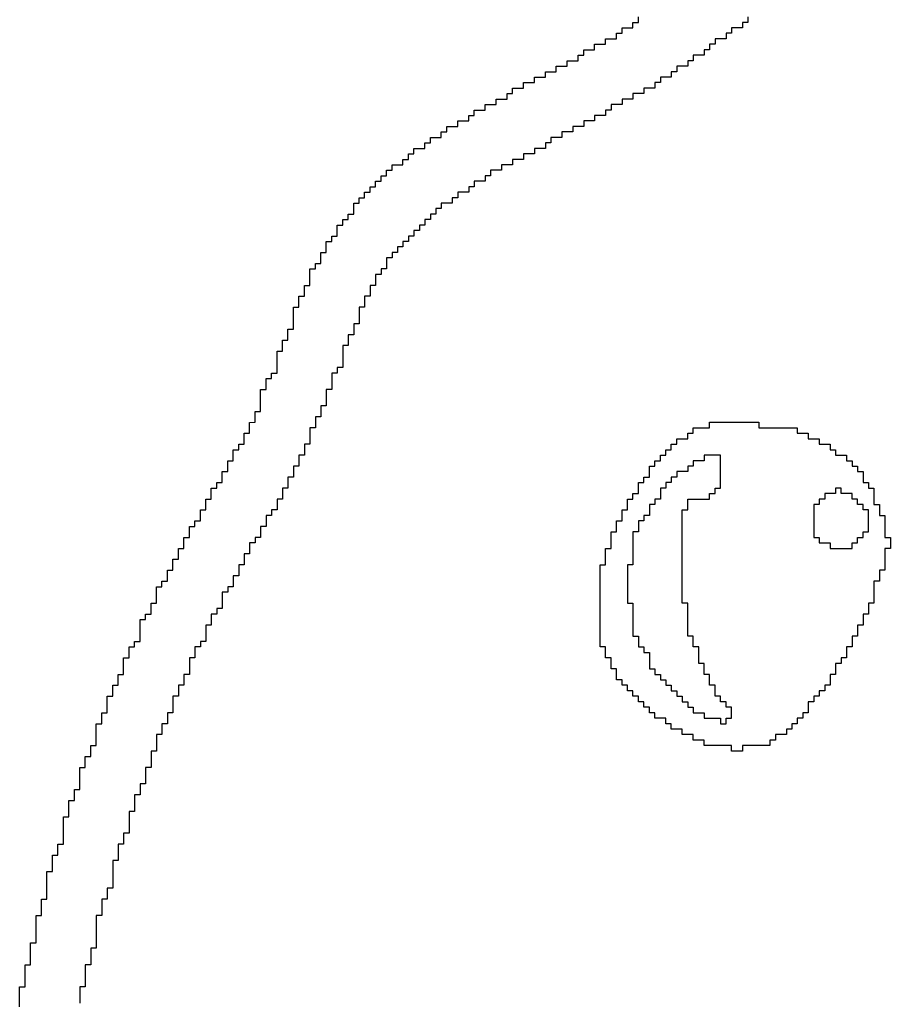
# Model space of a CAD drawing. Header units: millimetres. Extents: x 0 to 3.1, y 0 to 2.57.
# Drawn here: x 1.4513 to 1.5102, y 0.3026 to 0.369 of the extents above; entities that cross this region are included whole.
import ezdxf

# ---------------------------------------------------------------- set-up
doc = ezdxf.new("R2010")
doc.units = ezdxf.units.MM
doc.header["$MEASUREMENT"] = 0
doc.layers.add('TopOverlay', color=2, linetype='Continuous')

msp = doc.modelspace()

# ---------------------------------------------------------------- linework, layer by layer
at = {"layer": 'TopOverlay'}
for p, q in [((1.493189, 0.368782), (1.493189, 0.369153)), ((1.5006, 0.369153), (1.5006, 0.368782)), ((1.492077, 0.368041), (1.492077, 0.368412)), ((1.492077, 0.368412), (1.492818, 0.368412)), ((1.492818, 0.368412), (1.492818, 0.368782)), ((1.492818, 0.368782), (1.493189, 0.368782)), ((1.50023, 0.368412), (1.499488, 0.368412)), ((1.499488, 0.368412), (1.499488, 0.368041)), ((1.5006, 0.368782), (1.50023, 0.368782)), ((1.50023, 0.368782), (1.50023, 0.368412)), ((1.490966, 0.3673), (1.490965, 0.367671)), ((1.490965, 0.367671), (1.491707, 0.367671)), ((1.491707, 0.367671), (1.491707, 0.368041)), ((1.491707, 0.368041), (1.492077, 0.368041)), ((1.499118, 0.367671), (1.498377, 0.367671)), ((1.498377, 0.367671), (1.498377, 0.3673)), ((1.499488, 0.368041), (1.499118, 0.368041)), ((1.499118, 0.368041), (1.499118, 0.367671)), ((1.489483, 0.366559), (1.489483, 0.36693)), ((1.489483, 0.36693), (1.490224, 0.36693)), ((1.490224, 0.36693), (1.490224, 0.3673)), ((1.490224, 0.3673), (1.490966, 0.3673)), ((1.498006, 0.36693), (1.497636, 0.36693)), ((1.497636, 0.36693), (1.497636, 0.366559)), ((1.498377, 0.3673), (1.498006, 0.3673)), ((1.498006, 0.3673), (1.498006, 0.36693)), ((1.488371, 0.365818), (1.488371, 0.366188)), ((1.488371, 0.366188), (1.489113, 0.366188)), ((1.489113, 0.366188), (1.489113, 0.366559)), ((1.489113, 0.366559), (1.489483, 0.366559)), ((1.496895, 0.366188), (1.496524, 0.366188)), ((1.496524, 0.366188), (1.496524, 0.365818)), ((1.497636, 0.366559), (1.496895, 0.366559)), ((1.496895, 0.366559), (1.496895, 0.366188)), ((1.48763, 0.365447), (1.487631, 0.365818)), ((1.487631, 0.365818), (1.488371, 0.365818)), ((1.496524, 0.365818), (1.495783, 0.365818)), ((1.495783, 0.365818), (1.495783, 0.365447)), ((1.486148, 0.364706), (1.486148, 0.365077)), ((1.486148, 0.365077), (1.486889, 0.365077)), ((1.486889, 0.365077), (1.486889, 0.365447)), ((1.486889, 0.365447), (1.48763, 0.365447)), ((1.495412, 0.365077), (1.494671, 0.365077)), ((1.494671, 0.365077), (1.494671, 0.364706)), ((1.495783, 0.365447), (1.495412, 0.365447)), ((1.495412, 0.365447), (1.495412, 0.365077)), ((1.484666, 0.363965), (1.484666, 0.364336)), ((1.484666, 0.364336), (1.485407, 0.364336)), ((1.485407, 0.364336), (1.485407, 0.364706)), ((1.485407, 0.364706), (1.486148, 0.364706)), ((1.494301, 0.364336), (1.493559, 0.364336)), ((1.493559, 0.364336), (1.493559, 0.363965)), ((1.494671, 0.364706), (1.494301, 0.364706)), ((1.494301, 0.364706), (1.494301, 0.364336)), ((1.483554, 0.363224), (1.483554, 0.363595)), ((1.483554, 0.363595), (1.484295, 0.363594)), ((1.484295, 0.363594), (1.484295, 0.363965)), ((1.484295, 0.363965), (1.484666, 0.363965)), ((1.492818, 0.363595), (1.492077, 0.363595)), ((1.492077, 0.363595), (1.492077, 0.363224)), ((1.493559, 0.363965), (1.492818, 0.363965)), ((1.492818, 0.363965), (1.492818, 0.363595)), ((1.482072, 0.362483), (1.482072, 0.362853)), ((1.482072, 0.362853), (1.482813, 0.362853)), ((1.482813, 0.362853), (1.482813, 0.363224)), ((1.482813, 0.363224), (1.483554, 0.363224)), ((1.491336, 0.362853), (1.490965, 0.362853)), ((1.490965, 0.362853), (1.490965, 0.362483)), ((1.492077, 0.363224), (1.491336, 0.363224)), ((1.491336, 0.363224), (1.491336, 0.362853)), ((1.481702, 0.362112), (1.481702, 0.362483)), ((1.481702, 0.362483), (1.482072, 0.362483)), ((1.490965, 0.362483), (1.490224, 0.362483)), ((1.490224, 0.362483), (1.490224, 0.362112)), ((1.480219, 0.361371), (1.480219, 0.361742)), ((1.480219, 0.361742), (1.48096, 0.361742)), ((1.48096, 0.361742), (1.48096, 0.362112)), ((1.48096, 0.362112), (1.481702, 0.362112)), ((1.489483, 0.361742), (1.488742, 0.361742)), ((1.488742, 0.361742), (1.488742, 0.361371)), ((1.490224, 0.362112), (1.489483, 0.362112)), ((1.489483, 0.362112), (1.489483, 0.361742)), ((1.479108, 0.36063), (1.479108, 0.361001)), ((1.479108, 0.361001), (1.479849, 0.361001)), ((1.479849, 0.361001), (1.479849, 0.361371)), ((1.479849, 0.361371), (1.480219, 0.361371)), ((1.488001, 0.361001), (1.48726, 0.361001)), ((1.48726, 0.361001), (1.48726, 0.36063)), ((1.488742, 0.361371), (1.488001, 0.361371)), ((1.488001, 0.361371), (1.488001, 0.361001)), ((1.477996, 0.359889), (1.477996, 0.36026)), ((1.477996, 0.36026), (1.478737, 0.36026)), ((1.478737, 0.36026), (1.478737, 0.36063)), ((1.478737, 0.36063), (1.479108, 0.36063)), ((1.486889, 0.36026), (1.486148, 0.36026)), ((1.486148, 0.36026), (1.486148, 0.359889)), ((1.48726, 0.36063), (1.486889, 0.36063)), ((1.486889, 0.36063), (1.486889, 0.36026)), ((1.477255, 0.359148), (1.477255, 0.359518)), ((1.477255, 0.359518), (1.477625, 0.359518)), ((1.477625, 0.359518), (1.477625, 0.359889)), ((1.477625, 0.359889), (1.477996, 0.359889)), ((1.485407, 0.359518), (1.484666, 0.359518)), ((1.484666, 0.359518), (1.484666, 0.359148)), ((1.486148, 0.359889), (1.485407, 0.359889)), ((1.485407, 0.359889), (1.485407, 0.359518)), ((1.476514, 0.358777), (1.476514, 0.359148)), ((1.476514, 0.359148), (1.477255, 0.359148)), ((1.484666, 0.359148), (1.483925, 0.359148)), ((1.483925, 0.359148), (1.483925, 0.358777)), ((1.475773, 0.358036), (1.475773, 0.358407)), ((1.475773, 0.358407), (1.476143, 0.358407)), ((1.476143, 0.358407), (1.476143, 0.358777)), ((1.476143, 0.358777), (1.476514, 0.358777)), ((1.483184, 0.358407), (1.482813, 0.358407)), ((1.482813, 0.358407), (1.482813, 0.358036)), ((1.483925, 0.358777), (1.483184, 0.358777)), ((1.483184, 0.358777), (1.483184, 0.358407)), ((1.475031, 0.357295), (1.475031, 0.357666)), ((1.475031, 0.357666), (1.475402, 0.357665)), ((1.475402, 0.357665), (1.475402, 0.358036)), ((1.475402, 0.358036), (1.475773, 0.358036)), ((1.482072, 0.357666), (1.481702, 0.357666)), ((1.481702, 0.357666), (1.481702, 0.357295)), ((1.482813, 0.358036), (1.482072, 0.358036)), ((1.482072, 0.358036), (1.482072, 0.357666)), ((1.47429, 0.356554), (1.47429, 0.356924)), ((1.47429, 0.356924), (1.474661, 0.356924)), ((1.474661, 0.356924), (1.474661, 0.357295)), ((1.474661, 0.357295), (1.475031, 0.357295)), ((1.48096, 0.356924), (1.48059, 0.356924)), ((1.48059, 0.356924), (1.48059, 0.356554)), ((1.481702, 0.357295), (1.48096, 0.357295)), ((1.48096, 0.357295), (1.48096, 0.356924)), ((1.47392, 0.355813), (1.47392, 0.356554)), ((1.47392, 0.356554), (1.47429, 0.356554)), ((1.48059, 0.356554), (1.479849, 0.356554)), ((1.479849, 0.356554), (1.479849, 0.356183)), ((1.473549, 0.355442), (1.473549, 0.355813)), ((1.473549, 0.355813), (1.47392, 0.355813)), ((1.479478, 0.355813), (1.479108, 0.355813)), ((1.479108, 0.355813), (1.479108, 0.355442)), ((1.479849, 0.356183), (1.479478, 0.356183)), ((1.479478, 0.356183), (1.479478, 0.355813)), ((1.472808, 0.354331), (1.472808, 0.355072)), ((1.472808, 0.355072), (1.473179, 0.355072)), ((1.473179, 0.355072), (1.473179, 0.355442)), ((1.473179, 0.355442), (1.473549, 0.355442)), ((1.478737, 0.355072), (1.478366, 0.355072)), ((1.478366, 0.355072), (1.478366, 0.354701)), ((1.479108, 0.355442), (1.478737, 0.355442)), ((1.478737, 0.355442), (1.478737, 0.355072)), ((1.472438, 0.35396), (1.472437, 0.354331)), ((1.472437, 0.354331), (1.472808, 0.354331)), ((1.477996, 0.354331), (1.477625, 0.354331)), ((1.477625, 0.354331), (1.477625, 0.35396)), ((1.478366, 0.354701), (1.477996, 0.354701)), ((1.477996, 0.354701), (1.477996, 0.354331)), ((1.472067, 0.353219), (1.472067, 0.35396)), ((1.472067, 0.35396), (1.472438, 0.35396)), ((1.477255, 0.35359), (1.476884, 0.35359)), ((1.476884, 0.35359), (1.476884, 0.353219)), ((1.477625, 0.35396), (1.477255, 0.35396)), ((1.477255, 0.35396), (1.477255, 0.35359)), ((1.471696, 0.352478), (1.471696, 0.353219)), ((1.471696, 0.353219), (1.472067, 0.353219)), ((1.476884, 0.353219), (1.476514, 0.353219)), ((1.476514, 0.353219), (1.476514, 0.352848)), ((1.471326, 0.352107), (1.471326, 0.352478)), ((1.471326, 0.352478), (1.471696, 0.352478)), ((1.476514, 0.352848), (1.476143, 0.352848)), ((1.476143, 0.352848), (1.476143, 0.352478)), ((1.476143, 0.352478), (1.476143, 0.352107)), ((1.470955, 0.350996), (1.470955, 0.352107)), ((1.470955, 0.352107), (1.471326, 0.352107)), ((1.475773, 0.351737), (1.475402, 0.351737)), ((1.475402, 0.351737), (1.475402, 0.351366)), ((1.476143, 0.352107), (1.475773, 0.352107)), ((1.475773, 0.352107), (1.475773, 0.351737)), ((1.470585, 0.350995), (1.470955, 0.350996)), ((1.470585, 0.350255), (1.470585, 0.350995)), ((1.475402, 0.350996), (1.475031, 0.350996)), ((1.475031, 0.350996), (1.475031, 0.350625)), ((1.475402, 0.351366), (1.475402, 0.350996)), ((1.470214, 0.350254), (1.470585, 0.350255)), ((1.470214, 0.349513), (1.470214, 0.350254)), ((1.475031, 0.350254), (1.474661, 0.350254)), ((1.474661, 0.350254), (1.474661, 0.349884)), ((1.475031, 0.350625), (1.475031, 0.350254)), ((1.474661, 0.349884), (1.474661, 0.349513)), ((1.469844, 0.348031), (1.469844, 0.349513)), ((1.469844, 0.349513), (1.470214, 0.349513)), ((1.474661, 0.349513), (1.47429, 0.349513)), ((1.47429, 0.349513), (1.47429, 0.349143)), ((1.47429, 0.349143), (1.47429, 0.348772)), ((1.47429, 0.348402), (1.47392, 0.348402)), ((1.47392, 0.348402), (1.47392, 0.348031)), ((1.47429, 0.348772), (1.47429, 0.348402)), ((1.469473, 0.34729), (1.469473, 0.348031)), ((1.469473, 0.348031), (1.469844, 0.348031)), ((1.47392, 0.34766), (1.473549, 0.34766)), ((1.473549, 0.34766), (1.473549, 0.34729)), ((1.47392, 0.348031), (1.47392, 0.34766)), ((1.469102, 0.346549), (1.469102, 0.34729)), ((1.469102, 0.34729), (1.469473, 0.34729)), ((1.473549, 0.346919), (1.473179, 0.346919)), ((1.473179, 0.346919), (1.473179, 0.346549)), ((1.473549, 0.34729), (1.473549, 0.346919)), ((1.468732, 0.345067), (1.468732, 0.346549)), ((1.468732, 0.346549), (1.469102, 0.346549)), ((1.473179, 0.346549), (1.473179, 0.346178)), ((1.473179, 0.346178), (1.473179, 0.345808)), ((1.473179, 0.345808), (1.473179, 0.345437)), ((1.468361, 0.344696), (1.468361, 0.345067)), ((1.468361, 0.345067), (1.468732, 0.345067)), ((1.472808, 0.345067), (1.472438, 0.345067)), ((1.472438, 0.345067), (1.472438, 0.344696)), ((1.473179, 0.345437), (1.472808, 0.345437)), ((1.472808, 0.345437), (1.472808, 0.345067)), ((1.467991, 0.343955), (1.467991, 0.344696)), ((1.467991, 0.344696), (1.468361, 0.344696)), ((1.472438, 0.344696), (1.472438, 0.344325)), ((1.472438, 0.344325), (1.472438, 0.343955)), ((1.46762, 0.342473), (1.46762, 0.343955)), ((1.46762, 0.343955), (1.467991, 0.343955)), ((1.472438, 0.343955), (1.472067, 0.343955)), ((1.472067, 0.343955), (1.472067, 0.343584)), ((1.472067, 0.343584), (1.472067, 0.343214)), ((1.472067, 0.343214), (1.472067, 0.342843)), ((1.46725, 0.341732), (1.46725, 0.342473)), ((1.46725, 0.342473), (1.46762, 0.342473)), ((1.472067, 0.342843), (1.471696, 0.342843)), ((1.471696, 0.342843), (1.471696, 0.342473)), ((1.471696, 0.342473), (1.471696, 0.342102)), ((1.466879, 0.341731), (1.46725, 0.341732)), ((1.466879, 0.34099), (1.466879, 0.341731)), ((1.471696, 0.342102), (1.471326, 0.342102)), ((1.471326, 0.342102), (1.471326, 0.341732)), ((1.471326, 0.341732), (1.471326, 0.341361)), ((1.498006, 0.341361), (1.498006, 0.341732)), ((1.498006, 0.341732), (1.501341, 0.341732)), ((1.501341, 0.341732), (1.501341, 0.341361)), ((1.466509, 0.340249), (1.466509, 0.34099)), ((1.466509, 0.34099), (1.466879, 0.34099)), ((1.471326, 0.341361), (1.470955, 0.341361)), ((1.470955, 0.341361), (1.470955, 0.34099)), ((1.470955, 0.34099), (1.470955, 0.34062)), ((1.496524, 0.34062), (1.496524, 0.34099)), ((1.496524, 0.34099), (1.496895, 0.34099)), ((1.496895, 0.34099), (1.496894, 0.341361)), ((1.496894, 0.341361), (1.498006, 0.341361)), ((1.501341, 0.341361), (1.503935, 0.341361)), ((1.503935, 0.341361), (1.503935, 0.34099)), ((1.503935, 0.34099), (1.504676, 0.34099)), ((1.504676, 0.34099), (1.504676, 0.34062)), ((1.470955, 0.34062), (1.470955, 0.340249)), ((1.495783, 0.340249), (1.495783, 0.34062)), ((1.495783, 0.34062), (1.496524, 0.34062)), ((1.504676, 0.34062), (1.505417, 0.34062)), ((1.505417, 0.34062), (1.505417, 0.340249)), ((1.465767, 0.339137), (1.465767, 0.339879)), ((1.465767, 0.339879), (1.466138, 0.339879)), ((1.466138, 0.339879), (1.466138, 0.340249)), ((1.466138, 0.340249), (1.466509, 0.340249)), ((1.470955, 0.340249), (1.470585, 0.340249)), ((1.470585, 0.340249), (1.470585, 0.339879)), ((1.470585, 0.339879), (1.470585, 0.339508)), ((1.495042, 0.339508), (1.495042, 0.339879)), ((1.495042, 0.339879), (1.495412, 0.339879)), ((1.495412, 0.339879), (1.495412, 0.340249)), ((1.495412, 0.340249), (1.495783, 0.340249)), ((1.505417, 0.340249), (1.506158, 0.340249)), ((1.506158, 0.340249), (1.506158, 0.339879)), ((1.506158, 0.339879), (1.506529, 0.339879)), ((1.506529, 0.339879), (1.506529, 0.339508)), ((1.465397, 0.338396), (1.465397, 0.339137)), ((1.465397, 0.339137), (1.465767, 0.339137)), ((1.470585, 0.339508), (1.470214, 0.339508)), ((1.470214, 0.339508), (1.470214, 0.339138)), ((1.470214, 0.339138), (1.470214, 0.338767)), ((1.494301, 0.338767), (1.494301, 0.339137)), ((1.494301, 0.339137), (1.494671, 0.339137)), ((1.494671, 0.339137), (1.494671, 0.339508)), ((1.494671, 0.339508), (1.495042, 0.339508)), ((1.497636, 0.339138), (1.496895, 0.339138)), ((1.496895, 0.339138), (1.496895, 0.338767)), ((1.498747, 0.339508), (1.497636, 0.339508)), ((1.497636, 0.339508), (1.497636, 0.339138)), ((1.498747, 0.339138), (1.498747, 0.339508)), ((1.498747, 0.338767), (1.498747, 0.339138)), ((1.506529, 0.339508), (1.50727, 0.339508)), ((1.50727, 0.339508), (1.50727, 0.339138)), ((1.50727, 0.339138), (1.507641, 0.339137)), ((1.507641, 0.339137), (1.507641, 0.338767)), ((1.465026, 0.337655), (1.465026, 0.338396)), ((1.465026, 0.338396), (1.465397, 0.338396)), ((1.470214, 0.338767), (1.469844, 0.338767)), ((1.469844, 0.338767), (1.469844, 0.338396)), ((1.469844, 0.338396), (1.469844, 0.338026)), ((1.49393, 0.338026), (1.49393, 0.338767)), ((1.49393, 0.338767), (1.494301, 0.338767)), ((1.496524, 0.338396), (1.495783, 0.338396)), ((1.495783, 0.338396), (1.495783, 0.338026)), ((1.496895, 0.338767), (1.496524, 0.338767)), ((1.496524, 0.338767), (1.496524, 0.338396)), ((1.498747, 0.338396), (1.498747, 0.338767)), ((1.498747, 0.338026), (1.498747, 0.338396)), ((1.507641, 0.338767), (1.508011, 0.338767)), ((1.508011, 0.338767), (1.508011, 0.338396)), ((1.508011, 0.338396), (1.508382, 0.338396)), ((1.508382, 0.338396), (1.508382, 0.337655)), ((1.464656, 0.337285), (1.464656, 0.337655)), ((1.464656, 0.337655), (1.465026, 0.337655)), ((1.469844, 0.338026), (1.469473, 0.338026)), ((1.469473, 0.338026), (1.469473, 0.337655)), ((1.469473, 0.337655), (1.469473, 0.337285)), ((1.493189, 0.336914), (1.493189, 0.337655)), ((1.493189, 0.337655), (1.493559, 0.337655)), ((1.493559, 0.337655), (1.493559, 0.338026)), ((1.493559, 0.338026), (1.49393, 0.338026)), ((1.495412, 0.337655), (1.495042, 0.337655)), ((1.495042, 0.337655), (1.495042, 0.337285)), ((1.495783, 0.338026), (1.495412, 0.338026)), ((1.495412, 0.338026), (1.495412, 0.337655)), ((1.498747, 0.337655), (1.498747, 0.338026)), ((1.498747, 0.337285), (1.498747, 0.337655)), ((1.508382, 0.337655), (1.508752, 0.337655)), ((1.508752, 0.337655), (1.508752, 0.337285)), ((1.464285, 0.336544), (1.464285, 0.337285)), ((1.464285, 0.337285), (1.464656, 0.337285)), ((1.469473, 0.337285), (1.469102, 0.337285)), ((1.469102, 0.337285), (1.469102, 0.336914)), ((1.495042, 0.337285), (1.494671, 0.337285)), ((1.494671, 0.337285), (1.494671, 0.336914)), ((1.498377, 0.336914), (1.498377, 0.337285)), ((1.498377, 0.337285), (1.498747, 0.337285)), ((1.5069, 0.337285), (1.506529, 0.337285)), ((1.506529, 0.337285), (1.506529, 0.336914)), ((1.5069, 0.336914), (1.5069, 0.337285)), ((1.508752, 0.337285), (1.509123, 0.337285)), ((1.509123, 0.337285), (1.509123, 0.336173)), ((1.463915, 0.335803), (1.463915, 0.336544)), ((1.463915, 0.336544), (1.464285, 0.336544)), ((1.469102, 0.336544), (1.468732, 0.336544)), ((1.468732, 0.336544), (1.468732, 0.336173)), ((1.469102, 0.336914), (1.469102, 0.336544)), ((1.492448, 0.335803), (1.492448, 0.336544)), ((1.492448, 0.336544), (1.492818, 0.336544)), ((1.492818, 0.336544), (1.492818, 0.336914)), ((1.492818, 0.336914), (1.493189, 0.336914)), ((1.494671, 0.336544), (1.494301, 0.336544)), ((1.494301, 0.336544), (1.494301, 0.336173)), ((1.494671, 0.336914), (1.494671, 0.336544)), ((1.496524, 0.336173), (1.496524, 0.336544)), ((1.496524, 0.336544), (1.498006, 0.336544)), ((1.498006, 0.336544), (1.498006, 0.336914)), ((1.498006, 0.336914), (1.498377, 0.336914)), ((1.505788, 0.336544), (1.505417, 0.336544)), ((1.505417, 0.336544), (1.505417, 0.336173)), ((1.506529, 0.336914), (1.505788, 0.336914)), ((1.505788, 0.336914), (1.505788, 0.336544)), ((1.507641, 0.336914), (1.5069, 0.336914)), ((1.507641, 0.336544), (1.507641, 0.336914)), ((1.508011, 0.336544), (1.507641, 0.336544)), ((1.508011, 0.336173), (1.508011, 0.336544)), ((1.463544, 0.335061), (1.463544, 0.335803)), ((1.463544, 0.335803), (1.463915, 0.335803)), ((1.468732, 0.335803), (1.468361, 0.335803)), ((1.468361, 0.335803), (1.468361, 0.335432)), ((1.468732, 0.336173), (1.468732, 0.335803)), ((1.492077, 0.335061), (1.492077, 0.335803)), ((1.492077, 0.335803), (1.492448, 0.335803)), ((1.494301, 0.336173), (1.49393, 0.336173)), ((1.49393, 0.336173), (1.49393, 0.335803)), ((1.49393, 0.335803), (1.49393, 0.335432)), ((1.496153, 0.335432), (1.496153, 0.335803)), ((1.496153, 0.335803), (1.496524, 0.335803)), ((1.496524, 0.335803), (1.496524, 0.336173)), ((1.505417, 0.336173), (1.505047, 0.336173)), ((1.505047, 0.336173), (1.505047, 0.335803)), ((1.505047, 0.335803), (1.505047, 0.335432)), ((1.508382, 0.336173), (1.508011, 0.336173)), ((1.508382, 0.335803), (1.508382, 0.336173)), ((1.508752, 0.335803), (1.508382, 0.335803)), ((1.508752, 0.335432), (1.508752, 0.335803)), ((1.509123, 0.336173), (1.509494, 0.336173)), ((1.509494, 0.336173), (1.509494, 0.335432)), ((1.463173, 0.334691), (1.463173, 0.335061)), ((1.463173, 0.335061), (1.463544, 0.335061)), ((1.468361, 0.335432), (1.467991, 0.335432)), ((1.467991, 0.335432), (1.467991, 0.335061)), ((1.467991, 0.335061), (1.467991, 0.334691)), ((1.491707, 0.33432), (1.491707, 0.335061)), ((1.491707, 0.335061), (1.492077, 0.335061)), ((1.493559, 0.335061), (1.493189, 0.335061)), ((1.493189, 0.335061), (1.493189, 0.334691)), ((1.49393, 0.335432), (1.493559, 0.335432)), ((1.493559, 0.335432), (1.493559, 0.335061)), ((1.496153, 0.335061), (1.496153, 0.335432)), ((1.496153, 0.334691), (1.496153, 0.335061)), ((1.505047, 0.335432), (1.505047, 0.335061)), ((1.505047, 0.335061), (1.505047, 0.334691)), ((1.508752, 0.335061), (1.508752, 0.335432)), ((1.508752, 0.334691), (1.508752, 0.335061)), ((1.509494, 0.335432), (1.509864, 0.335432)), ((1.509864, 0.335432), (1.509864, 0.33395)), ((1.462803, 0.33395), (1.462803, 0.334691)), ((1.462803, 0.334691), (1.463173, 0.334691)), ((1.467991, 0.334691), (1.46762, 0.334691)), ((1.46762, 0.334691), (1.46762, 0.33432)), ((1.46762, 0.33432), (1.46762, 0.33395)), ((1.491336, 0.333209), (1.491336, 0.33432)), ((1.491336, 0.33432), (1.491707, 0.33432)), ((1.493189, 0.33432), (1.492818, 0.33432)), ((1.492818, 0.33432), (1.492818, 0.33395)), ((1.493189, 0.334691), (1.493189, 0.33432)), ((1.496153, 0.33432), (1.496153, 0.334691)), ((1.496153, 0.33395), (1.496153, 0.33432)), ((1.505047, 0.334691), (1.505047, 0.33432)), ((1.505047, 0.33432), (1.505047, 0.33395)), ((1.508382, 0.33395), (1.508382, 0.33432)), ((1.508382, 0.33432), (1.508752, 0.33432)), ((1.508752, 0.33432), (1.508752, 0.334691)), ((1.462432, 0.333209), (1.462432, 0.33395)), ((1.462432, 0.33395), (1.462803, 0.33395)), ((1.46762, 0.33395), (1.46725, 0.33395)), ((1.46725, 0.33395), (1.46725, 0.333579)), ((1.492818, 0.33395), (1.492818, 0.333579)), ((1.496153, 0.333579), (1.496153, 0.33395)), ((1.505047, 0.33395), (1.505417, 0.33395)), ((1.505417, 0.33395), (1.505417, 0.333579)), ((1.508011, 0.333579), (1.508011, 0.33395)), ((1.508011, 0.33395), (1.508382, 0.33395)), ((1.509864, 0.33395), (1.510235, 0.33395)), ((1.510235, 0.33395), (1.510235, 0.333209)), ((1.462062, 0.332467), (1.462062, 0.333209)), ((1.462062, 0.333209), (1.462432, 0.333209)), ((1.46725, 0.333579), (1.466879, 0.333579)), ((1.466879, 0.333579), (1.466879, 0.333209)), ((1.466879, 0.333209), (1.466879, 0.332838)), ((1.490965, 0.332097), (1.490966, 0.333209)), ((1.490966, 0.333209), (1.491336, 0.333209)), ((1.492818, 0.333579), (1.492818, 0.333209)), ((1.492818, 0.333209), (1.492818, 0.332838)), ((1.496153, 0.333209), (1.496153, 0.333579)), ((1.496153, 0.332838), (1.496153, 0.333209)), ((1.505417, 0.333579), (1.506158, 0.333579)), ((1.506158, 0.333579), (1.506158, 0.333209)), ((1.506158, 0.333209), (1.507641, 0.333209)), ((1.507641, 0.333209), (1.507641, 0.333579)), ((1.507641, 0.333579), (1.508011, 0.333579)), ((1.510235, 0.333209), (1.509864, 0.333209)), ((1.509864, 0.333209), (1.509864, 0.331726)), ((1.461691, 0.331726), (1.461691, 0.332467)), ((1.461691, 0.332467), (1.462062, 0.332467)), ((1.466879, 0.332838), (1.466509, 0.332838)), ((1.466509, 0.332838), (1.466509, 0.332468)), ((1.466509, 0.332468), (1.466509, 0.332097)), ((1.492818, 0.332838), (1.492818, 0.332468)), ((1.492818, 0.332468), (1.492818, 0.332097)), ((1.496153, 0.332468), (1.496153, 0.332838)), ((1.496153, 0.332097), (1.496153, 0.332468)), ((1.461321, 0.330985), (1.461321, 0.331726)), ((1.461321, 0.331726), (1.461691, 0.331726)), ((1.466509, 0.332097), (1.466138, 0.332097)), ((1.466138, 0.332097), (1.466138, 0.331726)), ((1.466138, 0.331726), (1.466138, 0.331356)), ((1.490595, 0.326539), (1.490595, 0.332097)), ((1.490595, 0.332097), (1.490965, 0.332097)), ((1.492818, 0.332097), (1.492448, 0.332097)), ((1.492448, 0.332097), (1.492448, 0.331726)), ((1.492448, 0.331726), (1.492448, 0.331356)), ((1.496153, 0.331726), (1.496153, 0.332097)), ((1.496153, 0.331356), (1.496153, 0.331726)), ((1.509864, 0.331726), (1.509494, 0.331726)), ((1.509494, 0.331726), (1.509494, 0.330985)), ((1.466138, 0.331356), (1.465767, 0.331356)), ((1.465767, 0.331356), (1.465767, 0.330985)), ((1.492448, 0.331356), (1.492448, 0.330985)), ((1.496153, 0.330985), (1.496153, 0.331356)), ((1.460579, 0.329503), (1.460579, 0.330615)), ((1.460579, 0.330615), (1.46095, 0.330615)), ((1.46095, 0.330615), (1.46095, 0.330985)), ((1.46095, 0.330985), (1.461321, 0.330985)), ((1.465767, 0.330615), (1.465397, 0.330615)), ((1.465397, 0.330615), (1.465397, 0.330244)), ((1.465767, 0.330985), (1.465767, 0.330615)), ((1.492448, 0.330985), (1.492448, 0.330615)), ((1.492448, 0.330615), (1.492448, 0.330244)), ((1.496153, 0.330615), (1.496153, 0.330985)), ((1.496153, 0.330244), (1.496153, 0.330615)), ((1.509494, 0.330985), (1.509123, 0.330985)), ((1.509123, 0.330985), (1.509123, 0.329503)), ((1.465397, 0.330244), (1.465026, 0.330244)), ((1.465026, 0.330244), (1.465026, 0.329874)), ((1.465026, 0.329874), (1.465026, 0.329503)), ((1.492448, 0.330244), (1.492448, 0.329874)), ((1.492448, 0.329874), (1.492448, 0.329503)), ((1.496153, 0.329874), (1.496153, 0.330244)), ((1.496153, 0.329503), (1.496153, 0.329874)), ((1.460209, 0.328762), (1.460209, 0.329503)), ((1.460209, 0.329503), (1.460579, 0.329503)), ((1.465026, 0.329132), (1.464656, 0.329132)), ((1.464656, 0.329132), (1.464656, 0.328762)), ((1.465026, 0.329503), (1.465026, 0.329132)), ((1.492448, 0.329503), (1.492818, 0.329503)), ((1.492818, 0.329503), (1.492818, 0.329132)), ((1.492818, 0.329132), (1.492818, 0.328762)), ((1.496524, 0.329503), (1.496153, 0.329503)), ((1.496524, 0.329132), (1.496524, 0.329503)), ((1.496524, 0.328762), (1.496524, 0.329132)), ((1.509123, 0.329503), (1.508752, 0.329503)), ((1.508752, 0.329503), (1.508752, 0.328762)), ((1.459468, 0.326909), (1.459468, 0.328391)), ((1.459468, 0.328391), (1.459838, 0.328391)), ((1.459838, 0.328391), (1.459838, 0.328762)), ((1.459838, 0.328762), (1.460209, 0.328762)), ((1.464656, 0.328762), (1.464285, 0.328762)), ((1.464285, 0.328762), (1.464285, 0.328391)), ((1.464285, 0.328391), (1.464285, 0.328021)), ((1.492818, 0.328762), (1.492818, 0.328391)), ((1.492818, 0.328391), (1.492818, 0.328021)), ((1.496524, 0.328391), (1.496524, 0.328762)), ((1.496524, 0.328021), (1.496524, 0.328391)), ((1.508752, 0.328762), (1.508382, 0.328762)), ((1.508382, 0.328762), (1.508382, 0.328021)), ((1.464285, 0.328021), (1.463915, 0.328021)), ((1.463915, 0.328021), (1.463915, 0.32765)), ((1.492818, 0.328021), (1.492818, 0.32765)), ((1.496524, 0.32765), (1.496524, 0.328021)), ((1.508382, 0.328021), (1.508011, 0.328021)), ((1.508011, 0.328021), (1.508011, 0.32728)), ((1.463915, 0.32765), (1.463915, 0.32728)), ((1.463915, 0.32728), (1.463915, 0.326909)), ((1.492818, 0.32765), (1.492818, 0.32728)), ((1.492818, 0.32728), (1.493189, 0.32728)), ((1.493189, 0.32728), (1.493189, 0.326909)), ((1.496524, 0.32728), (1.496524, 0.32765)), ((1.496895, 0.32728), (1.496524, 0.32728)), ((1.496895, 0.326909), (1.496895, 0.32728)), ((1.508011, 0.32728), (1.507641, 0.32728)), ((1.507641, 0.32728), (1.507641, 0.326539)), ((1.458727, 0.325797), (1.458727, 0.326539)), ((1.458727, 0.326539), (1.459097, 0.326539)), ((1.459097, 0.326539), (1.459097, 0.326909)), ((1.459097, 0.326909), (1.459468, 0.326909)), ((1.463544, 0.326539), (1.463173, 0.326539)), ((1.463173, 0.326539), (1.463173, 0.326168)), ((1.463915, 0.326909), (1.463544, 0.326909)), ((1.463544, 0.326909), (1.463544, 0.326539)), ((1.490965, 0.326539), (1.490595, 0.326539)), ((1.490966, 0.325797), (1.490965, 0.326539)), ((1.493189, 0.326909), (1.493189, 0.326539)), ((1.493189, 0.326539), (1.493559, 0.326539)), ((1.493559, 0.326539), (1.493559, 0.326168)), ((1.496895, 0.326539), (1.496895, 0.326909)), ((1.497265, 0.326539), (1.496895, 0.326539)), ((1.497265, 0.326168), (1.497265, 0.326539)), ((1.507641, 0.326539), (1.50727, 0.326539)), ((1.50727, 0.326539), (1.50727, 0.325797)), ((1.458356, 0.324686), (1.458356, 0.325797)), ((1.458356, 0.325797), (1.458727, 0.325797)), ((1.463173, 0.325797), (1.462803, 0.325797)), ((1.462803, 0.325797), (1.462803, 0.325427)), ((1.463173, 0.326168), (1.463173, 0.325797)), ((1.491336, 0.325797), (1.490966, 0.325797)), ((1.491336, 0.325056), (1.491336, 0.325797)), ((1.493559, 0.326168), (1.49393, 0.326168)), ((1.49393, 0.326168), (1.49393, 0.325797)), ((1.49393, 0.325797), (1.49393, 0.325427)), ((1.497265, 0.325797), (1.497265, 0.326168)), ((1.497265, 0.325427), (1.497265, 0.325797)), ((1.50727, 0.325797), (1.5069, 0.325797)), ((1.5069, 0.325797), (1.5069, 0.325427)), ((1.462803, 0.325427), (1.462803, 0.325056)), ((1.462803, 0.325056), (1.462803, 0.324686)), ((1.491707, 0.325056), (1.491336, 0.325056)), ((1.491707, 0.324315), (1.491707, 0.325056)), ((1.49393, 0.325427), (1.49393, 0.325056)), ((1.49393, 0.325056), (1.494301, 0.325056)), ((1.494301, 0.325056), (1.494301, 0.324686)), ((1.497636, 0.325427), (1.497265, 0.325427)), ((1.497636, 0.325056), (1.497636, 0.325427)), ((1.497636, 0.324686), (1.497636, 0.325056)), ((1.5069, 0.325427), (1.506529, 0.325427)), ((1.506529, 0.325427), (1.506529, 0.324686)), ((1.457986, 0.323945), (1.457986, 0.324686)), ((1.457986, 0.324686), (1.458356, 0.324686)), ((1.462803, 0.324686), (1.462432, 0.324686)), ((1.462432, 0.324686), (1.462432, 0.324315)), ((1.494301, 0.324686), (1.494671, 0.324686)), ((1.494671, 0.324686), (1.494671, 0.324315)), ((1.498006, 0.324686), (1.497636, 0.324686)), ((1.498006, 0.324315), (1.498006, 0.324686)), ((1.506529, 0.324686), (1.506158, 0.324686)), ((1.506158, 0.324686), (1.506158, 0.323945)), ((1.457615, 0.323203), (1.457615, 0.323945)), ((1.457615, 0.323945), (1.457986, 0.323945)), ((1.462432, 0.323945), (1.462062, 0.323945)), ((1.462062, 0.323945), (1.462062, 0.323574)), ((1.462432, 0.324315), (1.462432, 0.323945)), ((1.492077, 0.324315), (1.491707, 0.324315)), ((1.492077, 0.323945), (1.492077, 0.324315)), ((1.492448, 0.323945), (1.492077, 0.323945)), ((1.492448, 0.323574), (1.492448, 0.323945)), ((1.494671, 0.324315), (1.495042, 0.324315)), ((1.495042, 0.324315), (1.495042, 0.323945)), ((1.495042, 0.323945), (1.495412, 0.323945)), ((1.495412, 0.323945), (1.495412, 0.323574)), ((1.498006, 0.323945), (1.498006, 0.324315)), ((1.498377, 0.323945), (1.498006, 0.323945)), ((1.498377, 0.323574), (1.498377, 0.323945)), ((1.506158, 0.323945), (1.505788, 0.323945)), ((1.505788, 0.323945), (1.505788, 0.323574)), ((1.457245, 0.322092), (1.457245, 0.323203)), ((1.457245, 0.323203), (1.457615, 0.323203)), ((1.462062, 0.323203), (1.461691, 0.323203)), ((1.461691, 0.323203), (1.461691, 0.322833)), ((1.462062, 0.323574), (1.462062, 0.323203)), ((1.492818, 0.323574), (1.492448, 0.323574)), ((1.492818, 0.323203), (1.492818, 0.323574)), ((1.493189, 0.323203), (1.492818, 0.323203)), ((1.493189, 0.322833), (1.493189, 0.323203)), ((1.495412, 0.323574), (1.495783, 0.323574)), ((1.495783, 0.323574), (1.495783, 0.323203)), ((1.495783, 0.323203), (1.496153, 0.323203)), ((1.496153, 0.323203), (1.496153, 0.322833)), ((1.498377, 0.323203), (1.498377, 0.323574)), ((1.498747, 0.323203), (1.498377, 0.323203)), ((1.498747, 0.322833), (1.498747, 0.323203)), ((1.505417, 0.323203), (1.505047, 0.323203)), ((1.505047, 0.323203), (1.505047, 0.322833)), ((1.505788, 0.323574), (1.505417, 0.323574)), ((1.505417, 0.323574), (1.505417, 0.323203)), ((1.461691, 0.322833), (1.461691, 0.322462)), ((1.461691, 0.322462), (1.461691, 0.322092)), ((1.493559, 0.322833), (1.493189, 0.322833)), ((1.493559, 0.322462), (1.493559, 0.322833)), ((1.49393, 0.322462), (1.493559, 0.322462)), ((1.49393, 0.322092), (1.49393, 0.322462)), ((1.496153, 0.322833), (1.496524, 0.322833)), ((1.496524, 0.322833), (1.496524, 0.322462)), ((1.496524, 0.322462), (1.496895, 0.322462)), ((1.496895, 0.322462), (1.496895, 0.322092)), ((1.499118, 0.322833), (1.498747, 0.322833)), ((1.499118, 0.322462), (1.499118, 0.322833)), ((1.499488, 0.322462), (1.499118, 0.322462)), ((1.499488, 0.322092), (1.499488, 0.322462)), ((1.505047, 0.322833), (1.504676, 0.322833)), ((1.504676, 0.322833), (1.504676, 0.322092)), ((1.456874, 0.321351), (1.456874, 0.322092)), ((1.456874, 0.322092), (1.457245, 0.322092)), ((1.461691, 0.322092), (1.461321, 0.322092)), ((1.461321, 0.322092), (1.461321, 0.321721)), ((1.461321, 0.321721), (1.461321, 0.321351)), ((1.494301, 0.322092), (1.49393, 0.322092)), ((1.494301, 0.321721), (1.494301, 0.322092)), ((1.495042, 0.321721), (1.494301, 0.321721)), ((1.495042, 0.321351), (1.495042, 0.321721)), ((1.496895, 0.322092), (1.497636, 0.322092)), ((1.497636, 0.322092), (1.497636, 0.321721)), ((1.497636, 0.321721), (1.498747, 0.321721)), ((1.498747, 0.321721), (1.498747, 0.321351)), ((1.499118, 0.321351), (1.499118, 0.321721)), ((1.499118, 0.321721), (1.499488, 0.321721)), ((1.499488, 0.321721), (1.499488, 0.322092)), ((1.504306, 0.321721), (1.503935, 0.321721)), ((1.503935, 0.321721), (1.503935, 0.321351)), ((1.504676, 0.322092), (1.504306, 0.322092)), ((1.504306, 0.322092), (1.504306, 0.321721)), ((1.456503, 0.319868), (1.456503, 0.321351)), ((1.456503, 0.321351), (1.456874, 0.321351)), ((1.461321, 0.321351), (1.46095, 0.321351)), ((1.46095, 0.321351), (1.46095, 0.32098)), ((1.495412, 0.321351), (1.495042, 0.321351)), ((1.495412, 0.32098), (1.495412, 0.321351)), ((1.498747, 0.321351), (1.499118, 0.321351)), ((1.503935, 0.321351), (1.503565, 0.321351)), ((1.503565, 0.321351), (1.503565, 0.32098)), ((1.46095, 0.32061), (1.46058, 0.32061)), ((1.46058, 0.32061), (1.46058, 0.320239)), ((1.46095, 0.32098), (1.46095, 0.32061)), ((1.496153, 0.32098), (1.495412, 0.32098)), ((1.496153, 0.320609), (1.496153, 0.32098)), ((1.496895, 0.32061), (1.496153, 0.320609)), ((1.496894, 0.320239), (1.496895, 0.32061)), ((1.503194, 0.32061), (1.502453, 0.32061)), ((1.502453, 0.32061), (1.502453, 0.320239)), ((1.503565, 0.32098), (1.503194, 0.32098)), ((1.503194, 0.32098), (1.503194, 0.32061)), ((1.456133, 0.319127), (1.456133, 0.319868)), ((1.456133, 0.319868), (1.456503, 0.319868)), ((1.46058, 0.320239), (1.46058, 0.319868)), ((1.46058, 0.319868), (1.46058, 0.319498)), ((1.497636, 0.320239), (1.496894, 0.320239)), ((1.497635, 0.319868), (1.497636, 0.320239)), ((1.499488, 0.319868), (1.497635, 0.319868)), ((1.499488, 0.319498), (1.499488, 0.319868)), ((1.502082, 0.319869), (1.50023, 0.319868)), ((1.50023, 0.319868), (1.50023, 0.319498)), ((1.502453, 0.320239), (1.502082, 0.320239)), ((1.502082, 0.320239), (1.502082, 0.319869)), ((1.455762, 0.318386), (1.455762, 0.319127)), ((1.455762, 0.319127), (1.456133, 0.319127)), ((1.46058, 0.319498), (1.460209, 0.319498)), ((1.460209, 0.319498), (1.460209, 0.319127)), ((1.460209, 0.319127), (1.460209, 0.318757)), ((1.50023, 0.319498), (1.499488, 0.319498)), ((1.455392, 0.316904), (1.455392, 0.318386)), ((1.455392, 0.318386), (1.455762, 0.318386)), ((1.460209, 0.318386), (1.459838, 0.318386)), ((1.459838, 0.318386), (1.459838, 0.318016)), ((1.460209, 0.318757), (1.460209, 0.318386)), ((1.459838, 0.318016), (1.459838, 0.317645)), ((1.459838, 0.317275), (1.459468, 0.317275)), ((1.459468, 0.317275), (1.459468, 0.316904)), ((1.459838, 0.317645), (1.459838, 0.317275)), ((1.455021, 0.316163), (1.455021, 0.316904)), ((1.455021, 0.316904), (1.455392, 0.316904)), ((1.459468, 0.316533), (1.459097, 0.316533)), ((1.459097, 0.316533), (1.459097, 0.316163)), ((1.459468, 0.316904), (1.459468, 0.316533)), ((1.454651, 0.315051), (1.454651, 0.316163)), ((1.454651, 0.316163), (1.455021, 0.316163)), ((1.459097, 0.316163), (1.459097, 0.315792)), ((1.459097, 0.315792), (1.459097, 0.315422)), ((1.459097, 0.315422), (1.458727, 0.315422)), ((1.458727, 0.315422), (1.458727, 0.315051)), ((1.45428, 0.313198), (1.45428, 0.315051)), ((1.45428, 0.315051), (1.454651, 0.315051)), ((1.458727, 0.315051), (1.458727, 0.314681)), ((1.458727, 0.314681), (1.458727, 0.31431)), ((1.458727, 0.313939), (1.458356, 0.313939)), ((1.458356, 0.313939), (1.458356, 0.313569)), ((1.458727, 0.31431), (1.458727, 0.313939)), ((1.45391, 0.312457), (1.453909, 0.313198)), ((1.453909, 0.313198), (1.45428, 0.313198)), ((1.458356, 0.313198), (1.457986, 0.313198)), ((1.457986, 0.313198), (1.457986, 0.312828)), ((1.458356, 0.313569), (1.458356, 0.313198)), ((1.453539, 0.311345), (1.453539, 0.312457)), ((1.453539, 0.312457), (1.45391, 0.312457)), ((1.457986, 0.312828), (1.457986, 0.312457)), ((1.457986, 0.312457), (1.457986, 0.312087)), ((1.457986, 0.312087), (1.457615, 0.312087)), ((1.457615, 0.312087), (1.457615, 0.311716)), ((1.453168, 0.309493), (1.453168, 0.311345)), ((1.453168, 0.311345), (1.453539, 0.311345)), ((1.457615, 0.311716), (1.457615, 0.311345)), ((1.457615, 0.311345), (1.457615, 0.310975)), ((1.457615, 0.310975), (1.457615, 0.310604)), ((1.457615, 0.310604), (1.457615, 0.310234)), ((1.457615, 0.310234), (1.457245, 0.310234)), ((1.457245, 0.310234), (1.457245, 0.309863)), ((1.457245, 0.309863), (1.457245, 0.309493)), ((1.452798, 0.308381), (1.452798, 0.309493)), ((1.452798, 0.309493), (1.453168, 0.309493)), ((1.457245, 0.309493), (1.456874, 0.309493)), ((1.456874, 0.309493), (1.456874, 0.309122)), ((1.456874, 0.309122), (1.456874, 0.308752)), ((1.456874, 0.308752), (1.456874, 0.308381)), ((1.452427, 0.306528), (1.452427, 0.308381)), ((1.452427, 0.308381), (1.452798, 0.308381)), ((1.456874, 0.308381), (1.456503, 0.308381)), ((1.456503, 0.308381), (1.456503, 0.308011)), ((1.456503, 0.308011), (1.456503, 0.30764)), ((1.456503, 0.30764), (1.456503, 0.307269)), ((1.456503, 0.307269), (1.456503, 0.306899)), ((1.452057, 0.305046), (1.452057, 0.306528)), ((1.452057, 0.306528), (1.452427, 0.306528)), ((1.456503, 0.306899), (1.456503, 0.306528)), ((1.456503, 0.306528), (1.456503, 0.306158)), ((1.456503, 0.306158), (1.456133, 0.306158)), ((1.456133, 0.306158), (1.456133, 0.305787)), ((1.456133, 0.305787), (1.456133, 0.305417)), ((1.456133, 0.305417), (1.456133, 0.305046)), ((1.451686, 0.303564), (1.451686, 0.305046)), ((1.451686, 0.305046), (1.452057, 0.305046)), ((1.456133, 0.305046), (1.455762, 0.305046)), ((1.455762, 0.305046), (1.455762, 0.304675)), ((1.455762, 0.304675), (1.455762, 0.304305)), ((1.455762, 0.304305), (1.455762, 0.303934)), ((1.455762, 0.303934), (1.455762, 0.303564)), ((1.451316, 0.30097), (1.451315, 0.303564)), ((1.451315, 0.303564), (1.451686, 0.303564)), ((1.455762, 0.303564), (1.455392, 0.303564)), ((1.455392, 0.303564), (1.455392, 0.303193)), ((1.455392, 0.303193), (1.455392, 0.302823)), ((1.455392, 0.302823), (1.455392, 0.302452))]:
    msp.add_line(p, q, dxfattribs=at)

doc.saveas('drawing.dxf')
